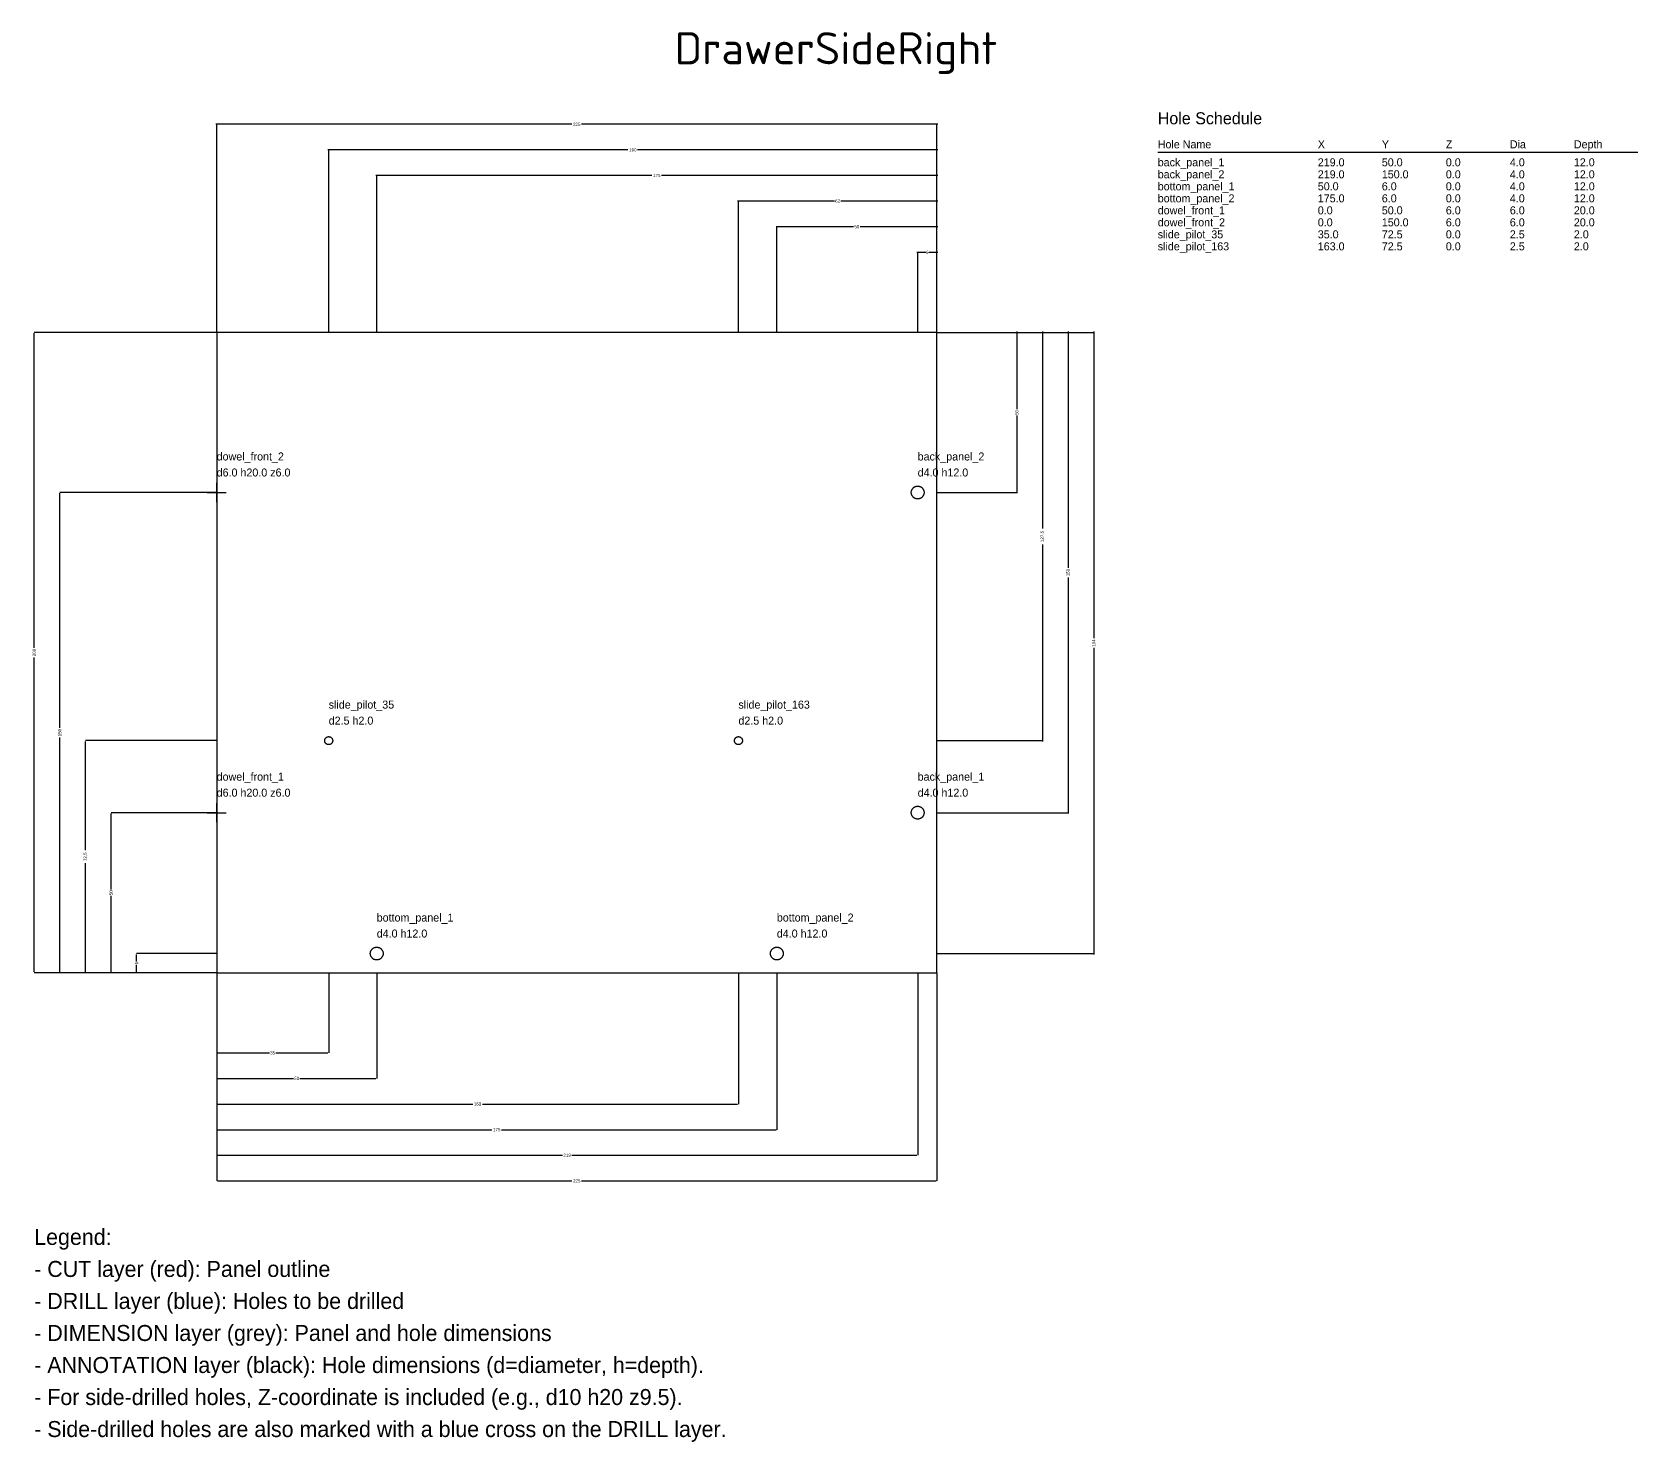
# Model space of a CAD drawing. Header units: millimetres. Extents: x -58 to 444, y -147 to 294.
import ezdxf
from ezdxf.enums import TextEntityAlignment as Align

# ---------------------------------------------------------------- set-up
doc = ezdxf.new("R2010")
doc.units = ezdxf.units.MM
for name, color, linetype in [('ANNOTATION', 7, 'Continuous'), ('CUT', 1, 'Continuous'), ('DIMENSION', 8, 'Continuous'), ('DRILL', 5, 'Continuous')]:
    doc.layers.add(name, color=color, linetype=linetype)
doc.styles.add('Title', font='ISOCPEUR.ttf')
doc.dimstyles.get("Standard").update_dxf_attribs({"dimtxt": 2.5, "dimasz": 2.5, "dimexe": 1.25, "dimexo": 0.625, "dimtad": 1, "dimtxsty": 'Standard', "dimcen": 2.5, "dimazin": 3, "dimtfac": 1, "dimtmove": 0, "dimatfit": 3})

# ---------------------------------------------------------------- blocks, each defined once
blk = doc.blocks.new('_CLOSEDFILLED')
at = {"color": 0, "linetype": 'ByBlock'}
blk.add_solid([(-1, 0.2), (0, 0), (-1, -0.2)], dxfattribs=at)
blk = doc.blocks.new('*D0')
for p, q in [((0, 0), (0, -25)), ((35, 0), (35, -25)), ((0.25, -25), (16.5, -25)), ((18.5, -25), (34.75, -25))]:
    blk.add_line(p, q)
at = {"layer": 'Defpoints'}
for p in [(0, 0), (35, 0), (0, -25)]:
    blk.add_point(p, dxfattribs=at)
at = {"layer": 'DIMENSION', "xscale": 0.25, "yscale": 0.25, "rotation": 180}
blk.add_blockref('_CLOSEDFILLED', (0, -25), dxfattribs=at)
at = {"layer": 'DIMENSION', "xscale": 0.25, "yscale": 0.25}
blk.add_blockref('_CLOSEDFILLED', (35, -25), dxfattribs=at)
at = {"layer": 'DIMENSION', "insert": (17.5, -25), "char_height": 1, "attachment_point": 5}
blk.add_mtext('35', dxfattribs=at)
blk = doc.blocks.new('*D2')
for p, q in [((0, 0), (0, -33)), ((50, 0), (50, -33)), ((0.25, -33), (24, -33)), ((26, -33), (49.75, -33))]:
    blk.add_line(p, q)
at = {"layer": 'Defpoints'}
for p in [(0, 0), (50, 0), (0, -33)]:
    blk.add_point(p, dxfattribs=at)
at = {"layer": 'DIMENSION', "xscale": 0.25, "yscale": 0.25, "rotation": 180}
blk.add_blockref('_CLOSEDFILLED', (0, -33), dxfattribs=at)
at = {"layer": 'DIMENSION', "xscale": 0.25, "yscale": 0.25}
blk.add_blockref('_CLOSEDFILLED', (50, -33), dxfattribs=at)
at = {"layer": 'DIMENSION', "insert": (25, -33), "char_height": 1, "attachment_point": 5}
blk.add_mtext('50', dxfattribs=at)
blk = doc.blocks.new('*D3')
for p, q in [((0, 0), (0, -41)), ((163, 0), (163, -41)), ((0.25, -41), (80, -41)), ((83, -41), (162.75, -41))]:
    blk.add_line(p, q)
at = {"layer": 'Defpoints'}
for p in [(0, 0), (163, 0), (0, -41)]:
    blk.add_point(p, dxfattribs=at)
at = {"layer": 'DIMENSION', "xscale": 0.25, "yscale": 0.25, "rotation": 180}
blk.add_blockref('_CLOSEDFILLED', (0, -41), dxfattribs=at)
at = {"layer": 'DIMENSION', "xscale": 0.25, "yscale": 0.25}
blk.add_blockref('_CLOSEDFILLED', (163, -41), dxfattribs=at)
at = {"layer": 'DIMENSION', "insert": (81.5, -41), "char_height": 1, "attachment_point": 5}
blk.add_mtext('163', dxfattribs=at)
blk = doc.blocks.new('*D4')
for p, q in [((0, 0), (0, -49)), ((175, 0), (175, -49)), ((0.25, -49), (86, -49)), ((89, -49), (174.75, -49))]:
    blk.add_line(p, q)
at = {"layer": 'Defpoints'}
for p in [(0, 0), (175, 0), (0, -49)]:
    blk.add_point(p, dxfattribs=at)
at = {"layer": 'DIMENSION', "xscale": 0.25, "yscale": 0.25, "rotation": 180}
blk.add_blockref('_CLOSEDFILLED', (0, -49), dxfattribs=at)
at = {"layer": 'DIMENSION', "xscale": 0.25, "yscale": 0.25}
blk.add_blockref('_CLOSEDFILLED', (175, -49), dxfattribs=at)
at = {"layer": 'DIMENSION', "insert": (87.5, -49), "char_height": 1, "attachment_point": 5}
blk.add_mtext('175', dxfattribs=at)
blk = doc.blocks.new('*D5')
for p, q in [((0, 0), (0, -57)), ((219, 0), (219, -57)), ((0.25, -57), (108, -57)), ((111, -57), (218.75, -57))]:
    blk.add_line(p, q)
at = {"layer": 'Defpoints'}
for p in [(0, 0), (219, 0), (0, -57)]:
    blk.add_point(p, dxfattribs=at)
at = {"layer": 'DIMENSION', "xscale": 0.25, "yscale": 0.25, "rotation": 180}
blk.add_blockref('_CLOSEDFILLED', (0, -57), dxfattribs=at)
at = {"layer": 'DIMENSION', "xscale": 0.25, "yscale": 0.25}
blk.add_blockref('_CLOSEDFILLED', (219, -57), dxfattribs=at)
at = {"layer": 'DIMENSION', "insert": (109.5, -57), "char_height": 1, "attachment_point": 5}
blk.add_mtext('219', dxfattribs=at)
blk = doc.blocks.new('*D6')
for p, q in [((0, 0), (0, -65)), ((225, 0), (225, -65)), ((0.25, -65), (111, -65)), ((114, -65), (224.75, -65))]:
    blk.add_line(p, q)
at = {"layer": 'Defpoints'}
for p in [(0, 0), (225, 0), (0, -65)]:
    blk.add_point(p, dxfattribs=at)
at = {"layer": 'DIMENSION', "xscale": 0.25, "yscale": 0.25, "rotation": 180}
blk.add_blockref('_CLOSEDFILLED', (0, -65), dxfattribs=at)
at = {"layer": 'DIMENSION', "xscale": 0.25, "yscale": 0.25}
blk.add_blockref('_CLOSEDFILLED', (225, -65), dxfattribs=at)
at = {"layer": 'DIMENSION', "insert": (112.5, -65), "char_height": 1, "attachment_point": 5}
blk.add_mtext('225', dxfattribs=at)
blk = doc.blocks.new('*D7')
for p, q in [((221.5, 225), (218.75, 225)), ((219, 200), (219, 225)), ((225.25, 225), (222.5, 225)), ((225, 200), (225, 225))]:
    blk.add_line(p, q)
at = {"layer": 'Defpoints'}
for p in [(225, 225), (219, 200), (225, 200)]:
    blk.add_point(p, dxfattribs=at)
at = {"layer": 'DIMENSION', "xscale": 0.25, "yscale": 0.25}
blk.add_blockref('_CLOSEDFILLED', (219, 225), dxfattribs=at)
at = {"layer": 'DIMENSION', "xscale": 0.25, "yscale": 0.25, "rotation": 180}
blk.add_blockref('_CLOSEDFILLED', (225, 225), dxfattribs=at)
at = {"layer": 'DIMENSION', "insert": (222, 225), "char_height": 1, "attachment_point": 5}
blk.add_mtext('6', dxfattribs=at)
blk = doc.blocks.new('*D8')
for p, q in [((199, 233), (174.75, 233)), ((175, 200), (175, 233)), ((225.25, 233), (201, 233)), ((225, 200), (225, 233))]:
    blk.add_line(p, q)
at = {"layer": 'Defpoints'}
for p in [(225, 233), (175, 200), (225, 200)]:
    blk.add_point(p, dxfattribs=at)
at = {"layer": 'DIMENSION', "xscale": 0.25, "yscale": 0.25}
blk.add_blockref('_CLOSEDFILLED', (175, 233), dxfattribs=at)
at = {"layer": 'DIMENSION', "xscale": 0.25, "yscale": 0.25, "rotation": 180}
blk.add_blockref('_CLOSEDFILLED', (225, 233), dxfattribs=at)
at = {"layer": 'DIMENSION', "insert": (200, 233), "char_height": 1, "attachment_point": 5}
blk.add_mtext('50', dxfattribs=at)
blk = doc.blocks.new('*D9')
for p, q in [((193, 241), (162.75, 241)), ((163, 200), (163, 241)), ((225.25, 241), (195, 241)), ((225, 200), (225, 241))]:
    blk.add_line(p, q)
at = {"layer": 'Defpoints'}
for p in [(225, 241), (163, 200), (225, 200)]:
    blk.add_point(p, dxfattribs=at)
at = {"layer": 'DIMENSION', "xscale": 0.25, "yscale": 0.25}
blk.add_blockref('_CLOSEDFILLED', (163, 241), dxfattribs=at)
at = {"layer": 'DIMENSION', "xscale": 0.25, "yscale": 0.25, "rotation": 180}
blk.add_blockref('_CLOSEDFILLED', (225, 241), dxfattribs=at)
at = {"layer": 'DIMENSION', "insert": (194, 241), "char_height": 1, "attachment_point": 5}
blk.add_mtext('62', dxfattribs=at)
blk = doc.blocks.new('*D10')
for p, q in [((136, 249), (49.75, 249)), ((50, 200), (50, 249)), ((225.25, 249), (139, 249)), ((225, 200), (225, 249))]:
    blk.add_line(p, q)
at = {"layer": 'Defpoints'}
for p in [(225, 249), (50, 200), (225, 200)]:
    blk.add_point(p, dxfattribs=at)
at = {"layer": 'DIMENSION', "xscale": 0.25, "yscale": 0.25}
blk.add_blockref('_CLOSEDFILLED', (50, 249), dxfattribs=at)
at = {"layer": 'DIMENSION', "xscale": 0.25, "yscale": 0.25, "rotation": 180}
blk.add_blockref('_CLOSEDFILLED', (225, 249), dxfattribs=at)
at = {"layer": 'DIMENSION', "insert": (137.5, 249), "char_height": 1, "attachment_point": 5}
blk.add_mtext('175', dxfattribs=at)
blk = doc.blocks.new('*D11')
for p, q in [((128.5, 257), (34.75, 257)), ((35, 200), (35, 257)), ((225.25, 257), (131.5, 257)), ((225, 200), (225, 257))]:
    blk.add_line(p, q)
at = {"layer": 'Defpoints'}
for p in [(225, 257), (35, 200), (225, 200)]:
    blk.add_point(p, dxfattribs=at)
at = {"layer": 'DIMENSION', "xscale": 0.25, "yscale": 0.25}
blk.add_blockref('_CLOSEDFILLED', (35, 257), dxfattribs=at)
at = {"layer": 'DIMENSION', "xscale": 0.25, "yscale": 0.25, "rotation": 180}
blk.add_blockref('_CLOSEDFILLED', (225, 257), dxfattribs=at)
at = {"layer": 'DIMENSION', "insert": (130, 257), "char_height": 1, "attachment_point": 5}
blk.add_mtext('190', dxfattribs=at)
blk = doc.blocks.new('*D12')
for p, q in [((111, 265), (-0.25, 265)), ((0, 200), (0, 265)), ((225.25, 265), (114, 265)), ((225, 200), (225, 265))]:
    blk.add_line(p, q)
at = {"layer": 'Defpoints'}
for p in [(225, 265), (0, 200), (225, 200)]:
    blk.add_point(p, dxfattribs=at)
at = {"layer": 'DIMENSION', "xscale": 0.25, "yscale": 0.25}
blk.add_blockref('_CLOSEDFILLED', (0, 265), dxfattribs=at)
at = {"layer": 'DIMENSION', "xscale": 0.25, "yscale": 0.25, "rotation": 180}
blk.add_blockref('_CLOSEDFILLED', (225, 265), dxfattribs=at)
at = {"layer": 'DIMENSION', "insert": (112.5, 265), "char_height": 1, "attachment_point": 5}
blk.add_mtext('225', dxfattribs=at)
blk = doc.blocks.new('*D13')
for p, q in [((0, 6), (-25, 6)), ((-25, 3.5), (-25, 5.75)), ((-25, 0.25), (-25, 2.5)), ((0, 0), (-25, 0))]:
    blk.add_line(p, q)
at = {"layer": 'Defpoints'}
for p in [(0, 6), (-25, 0), (0, 0)]:
    blk.add_point(p, dxfattribs=at)
at = {"layer": 'DIMENSION', "xscale": 0.25, "yscale": 0.25}
for p, rotation in [((-25, 6), 90), ((-25, 0), 270)]:
    blk.add_blockref('_CLOSEDFILLED', p, dxfattribs=dict(at, rotation=rotation))
at = {"layer": 'DIMENSION', "insert": (-25, 3), "char_height": 1, "attachment_point": 5, "rotation": 90}
blk.add_mtext('6', dxfattribs=at)
blk = doc.blocks.new('*D14')
for p, q in [((0, 50), (-33, 50)), ((-33, 26), (-33, 49.75)), ((-33, 0.25), (-33, 24)), ((0, 0), (-33, 0))]:
    blk.add_line(p, q)
at = {"layer": 'Defpoints'}
for p in [(0, 50), (-33, 0), (0, 0)]:
    blk.add_point(p, dxfattribs=at)
at = {"layer": 'DIMENSION', "xscale": 0.25, "yscale": 0.25}
for p, rotation in [((-33, 50), 90), ((-33, 0), 270)]:
    blk.add_blockref('_CLOSEDFILLED', p, dxfattribs=dict(at, rotation=rotation))
at = {"layer": 'DIMENSION', "insert": (-33, 25), "char_height": 1, "attachment_point": 5, "rotation": 90}
blk.add_mtext('50', dxfattribs=at)
blk = doc.blocks.new('*D15')
for p, q in [((0, 72.5), (-41, 72.5)), ((-41, 38.25), (-41, 72.25)), ((-41, 0.25), (-41, 34.25)), ((0, 0), (-41, 0))]:
    blk.add_line(p, q)
at = {"layer": 'Defpoints'}
for p in [(0, 72.5), (-41, 0), (0, 0)]:
    blk.add_point(p, dxfattribs=at)
at = {"layer": 'DIMENSION', "xscale": 0.25, "yscale": 0.25}
for p, rotation in [((-41, 72.5), 90), ((-41, 0), 270)]:
    blk.add_blockref('_CLOSEDFILLED', p, dxfattribs=dict(at, rotation=rotation))
at = {"layer": 'DIMENSION', "insert": (-41, 36.25), "char_height": 1, "attachment_point": 5, "rotation": 90}
blk.add_mtext('72,5', dxfattribs=at)
blk = doc.blocks.new('*D16')
for p, q in [((0, 150), (-49, 150)), ((-49, 76.5), (-49, 149.75)), ((-49, 0.25), (-49, 73.5)), ((0, 0), (-49, 0))]:
    blk.add_line(p, q)
at = {"layer": 'Defpoints'}
for p in [(0, 150), (-49, 0), (0, 0)]:
    blk.add_point(p, dxfattribs=at)
at = {"layer": 'DIMENSION', "xscale": 0.25, "yscale": 0.25}
for p, rotation in [((-49, 150), 90), ((-49, 0), 270)]:
    blk.add_blockref('_CLOSEDFILLED', p, dxfattribs=dict(at, rotation=rotation))
at = {"layer": 'DIMENSION', "insert": (-49, 75), "char_height": 1, "attachment_point": 5, "rotation": 90}
blk.add_mtext('150', dxfattribs=at)
blk = doc.blocks.new('*D17')
for p, q in [((0, 200), (-57, 200)), ((-57, 101.5), (-57, 199.75)), ((-57, 0.25), (-57, 98.5)), ((0, 0), (-57, 0))]:
    blk.add_line(p, q)
at = {"layer": 'Defpoints'}
for p in [(0, 200), (-57, 0), (0, 0)]:
    blk.add_point(p, dxfattribs=at)
at = {"layer": 'DIMENSION', "xscale": 0.25, "yscale": 0.25}
for p, rotation in [((-57, 200), 90), ((-57, 0), 270)]:
    blk.add_blockref('_CLOSEDFILLED', p, dxfattribs=dict(at, rotation=rotation))
at = {"layer": 'DIMENSION', "insert": (-57, 100), "char_height": 1, "attachment_point": 5, "rotation": 90}
blk.add_mtext('200', dxfattribs=at)
blk = doc.blocks.new('*D18')
for p, q in [((225, 200), (250, 200)), ((250, 200.25), (250, 176)), ((250, 174), (250, 149.75)), ((225, 150), (250, 150))]:
    blk.add_line(p, q)
at = {"layer": 'Defpoints'}
for p in [(225, 200), (250, 200), (225, 150)]:
    blk.add_point(p, dxfattribs=at)
at = {"layer": 'DIMENSION', "xscale": 0.25, "yscale": 0.25}
for p, rotation in [((250, 200), 270), ((250, 150), 90)]:
    blk.add_blockref('_CLOSEDFILLED', p, dxfattribs=dict(at, rotation=rotation))
at = {"layer": 'DIMENSION', "insert": (250, 175), "char_height": 1, "attachment_point": 5, "rotation": 90}
blk.add_mtext('50', dxfattribs=at)
blk = doc.blocks.new('*D19')
for p, q in [((225, 200), (258, 200)), ((258, 200.25), (258, 138.75)), ((258, 133.75), (258, 72.25)), ((225, 72.5), (258, 72.5))]:
    blk.add_line(p, q)
at = {"layer": 'Defpoints'}
for p in [(225, 200), (258, 200), (225, 72.5)]:
    blk.add_point(p, dxfattribs=at)
at = {"layer": 'DIMENSION', "xscale": 0.25, "yscale": 0.25}
for p, rotation in [((258, 200), 270), ((258, 72.5), 90)]:
    blk.add_blockref('_CLOSEDFILLED', p, dxfattribs=dict(at, rotation=rotation))
at = {"layer": 'DIMENSION', "insert": (258, 136.25), "char_height": 1, "attachment_point": 5, "rotation": 90}
blk.add_mtext('127,5', dxfattribs=at)
blk = doc.blocks.new('*D20')
for p, q in [((225, 200), (266, 200)), ((266, 200.25), (266, 126.5)), ((266, 123.5), (266, 49.75)), ((225, 50), (266, 50))]:
    blk.add_line(p, q)
at = {"layer": 'Defpoints'}
for p in [(225, 200), (266, 200), (225, 50)]:
    blk.add_point(p, dxfattribs=at)
at = {"layer": 'DIMENSION', "xscale": 0.25, "yscale": 0.25}
for p, rotation in [((266, 200), 270), ((266, 50), 90)]:
    blk.add_blockref('_CLOSEDFILLED', p, dxfattribs=dict(at, rotation=rotation))
at = {"layer": 'DIMENSION', "insert": (266, 125), "char_height": 1, "attachment_point": 5, "rotation": 90}
blk.add_mtext('150', dxfattribs=at)
blk = doc.blocks.new('*D21')
for p, q in [((225, 200), (274, 200)), ((274, 200.25), (274, 104.5)), ((274, 101.5), (274, 5.75)), ((225, 6), (274, 6))]:
    blk.add_line(p, q)
at = {"layer": 'Defpoints'}
for p in [(225, 200), (274, 200), (225, 6)]:
    blk.add_point(p, dxfattribs=at)
at = {"layer": 'DIMENSION', "xscale": 0.25, "yscale": 0.25}
for p, rotation in [((274, 200), 270), ((274, 6), 90)]:
    blk.add_blockref('_CLOSEDFILLED', p, dxfattribs=dict(at, rotation=rotation))
at = {"layer": 'DIMENSION', "insert": (274, 103), "char_height": 1, "attachment_point": 5, "rotation": 90}
blk.add_mtext('194', dxfattribs=at)

msp = doc.modelspace()

# ---------------------------------------------------------------- linework, layer by layer
at = {"layer": 'ANNOTATION'}
msp.add_line((294, 256.25), (444, 256.25), dxfattribs=at)
at = {"layer": 'CUT'}
for p, q in [((225, 200), (0, 200)), ((0, 200), (0, 0)), ((225, 0), (225, 200)), ((217.035, 150.375), (217.063, 150.497)), ((217.063, 150.497), (217.098, 150.618)), ((217.098, 150.618), (217.14, 150.736)), ((217.14, 150.736), (217.19, 150.852)), ((217.19, 150.852), (217.247, 150.964)), ((217.247, 150.964), (217.311, 151.072)), ((217.311, 151.072), (217.382, 151.176)), ((217.382, 151.176), (217.459, 151.275)), ((217.459, 151.275), (217.542, 151.369)), ((217.542, 151.369), (217.631, 151.458)), ((217.631, 151.458), (217.725, 151.541)), ((217.725, 151.541), (217.824, 151.618)), ((217.824, 151.618), (217.928, 151.689)), ((217.928, 151.689), (218.036, 151.753)), ((218.036, 151.753), (218.148, 151.81)), ((218.148, 151.81), (218.264, 151.86)), ((218.264, 151.86), (218.382, 151.902)), ((218.382, 151.902), (218.503, 151.937)), ((218.503, 151.937), (218.625, 151.965)), ((218.625, 151.965), (218.749, 151.984)), ((218.749, 151.984), (218.874, 151.996)), ((218.874, 151.996), (219, 152)), ((219, 152), (219.126, 151.996)), ((219.126, 151.996), (219.251, 151.984)), ((219.251, 151.984), (219.375, 151.965)), ((219.375, 151.965), (219.497, 151.937)), ((219.497, 151.937), (219.618, 151.902)), ((219.618, 151.902), (219.736, 151.86)), ((219.736, 151.86), (219.852, 151.81)), ((219.852, 151.81), (219.964, 151.753)), ((219.964, 151.753), (220.072, 151.689)), ((220.072, 151.689), (220.176, 151.618)), ((220.176, 151.618), (220.275, 151.541)), ((220.275, 151.541), (220.369, 151.458)), ((220.369, 151.458), (220.458, 151.369)), ((220.458, 151.369), (220.541, 151.275)), ((220.541, 151.275), (220.618, 151.176)), ((220.618, 151.176), (220.689, 151.072)), ((220.689, 151.072), (220.753, 150.964)), ((220.753, 150.964), (220.81, 150.852)), ((220.81, 150.852), (220.86, 150.736)), ((220.86, 150.736), (220.902, 150.618)), ((220.902, 150.618), (220.937, 150.497)), ((220.937, 150.497), (220.965, 150.375)), ((217, 150), (217.004, 150.126)), ((217.004, 149.874), (217, 150)), ((217.004, 150.126), (217.016, 150.251)), ((217.016, 149.749), (217.004, 149.874)), ((217.016, 150.251), (217.035, 150.375)), ((217.035, 149.625), (217.016, 149.749)), ((217.063, 149.503), (217.035, 149.625)), ((217.098, 149.382), (217.063, 149.503)), ((217.14, 149.264), (217.098, 149.382)), ((217.19, 149.148), (217.14, 149.264)), ((217.247, 149.036), (217.19, 149.148)), ((217.311, 148.928), (217.247, 149.036)), ((217.382, 148.824), (217.311, 148.928)), ((217.459, 148.725), (217.382, 148.824)), ((217.542, 148.631), (217.459, 148.725)), ((217.631, 148.542), (217.542, 148.631)), ((217.725, 148.459), (217.631, 148.542)), ((217.824, 148.382), (217.725, 148.459)), ((217.928, 148.311), (217.824, 148.382)), ((218.036, 148.247), (217.928, 148.311)), ((218.148, 148.19), (218.036, 148.247)), ((218.264, 148.14), (218.148, 148.19)), ((218.382, 148.098), (218.264, 148.14)), ((218.503, 148.063), (218.382, 148.098)), ((218.625, 148.035), (218.503, 148.063)), ((218.749, 148.016), (218.625, 148.035)), ((218.874, 148.004), (218.749, 148.016)), ((219, 148), (218.874, 148.004)), ((219.126, 148.004), (219, 148)), ((219.251, 148.016), (219.126, 148.004)), ((219.375, 148.035), (219.251, 148.016)), ((219.497, 148.063), (219.375, 148.035)), ((219.618, 148.098), (219.497, 148.063)), ((219.736, 148.14), (219.618, 148.098)), ((219.852, 148.19), (219.736, 148.14)), ((219.964, 148.247), (219.852, 148.19)), ((220.072, 148.311), (219.964, 148.247)), ((220.176, 148.382), (220.072, 148.311)), ((220.275, 148.459), (220.176, 148.382)), ((220.369, 148.542), (220.275, 148.459)), ((220.458, 148.631), (220.369, 148.542)), ((220.541, 148.725), (220.458, 148.631)), ((220.618, 148.824), (220.541, 148.725)), ((220.689, 148.928), (220.618, 148.824)), ((220.753, 149.036), (220.689, 148.928)), ((220.81, 149.148), (220.753, 149.036)), ((220.86, 149.264), (220.81, 149.148)), ((220.902, 149.382), (220.86, 149.264)), ((220.937, 149.503), (220.902, 149.382)), ((220.965, 149.625), (220.937, 149.503)), ((220.965, 150.375), (220.984, 150.251)), ((220.984, 149.749), (220.965, 149.625)), ((220.984, 150.251), (220.996, 150.126)), ((220.996, 149.874), (220.984, 149.749)), ((220.996, 150.126), (221, 150)), ((221, 150), (220.996, 149.874)), ((33.75, 72.5), (33.7525, 72.5785)), ((33.7525, 72.4215), (33.75, 72.5)), ((33.7525, 72.5785), (33.7599, 72.6567)), ((33.7599, 72.3433), (33.7525, 72.4215)), ((33.7599, 72.6567), (33.7721, 72.7342)), ((33.7721, 72.2658), (33.7599, 72.3433)), ((33.7721, 72.7342), (33.7893, 72.8109)), ((33.7893, 72.1891), (33.7721, 72.2658)), ((33.7893, 72.8109), (33.8112, 72.8863)), ((33.8112, 72.1137), (33.7893, 72.1891)), ((33.8112, 72.8863), (33.8378, 72.9602)), ((33.8378, 72.0398), (33.8112, 72.1137)), ((33.8378, 72.9602), (33.869, 73.0322)), ((33.869, 71.9678), (33.8378, 72.0398)), ((33.869, 73.0322), (33.9046, 73.1022)), ((33.9046, 71.8978), (33.869, 71.9678)), ((33.9046, 73.1022), (33.9446, 73.1698)), ((33.9446, 71.8302), (33.9046, 71.8978)), ((33.9446, 73.1698), (33.9887, 73.2347)), ((33.9887, 71.7653), (33.9446, 71.8302)), ((33.9887, 73.2347), (34.0369, 73.2968)), ((34.0369, 71.7032), (33.9887, 71.7653)), ((34.0369, 73.2968), (34.0888, 73.3557)), ((34.0888, 71.6443), (34.0369, 71.7032)), ((34.0888, 73.3557), (34.1443, 73.4112)), ((34.1443, 71.5888), (34.0888, 71.6443)), ((34.1443, 73.4112), (34.2032, 73.4631)), ((34.2032, 71.5369), (34.1443, 71.5888)), ((34.2032, 73.4631), (34.2653, 73.5113)), ((34.2653, 71.4887), (34.2032, 71.5369)), ((34.2653, 73.5113), (34.3302, 73.5554)), ((34.3302, 71.4446), (34.2653, 71.4887)), ((34.3302, 73.5554), (34.3978, 73.5954)), ((34.3978, 71.4046), (34.3302, 71.4446)), ((34.3978, 73.5954), (34.4678, 73.631)), ((34.4678, 71.369), (34.3978, 71.4046)), ((34.4678, 73.631), (34.5398, 73.6622)), ((34.5398, 71.3378), (34.4678, 71.369)), ((34.5398, 73.6622), (34.6137, 73.6888)), ((34.6137, 71.3112), (34.5398, 71.3378)), ((34.6137, 73.6888), (34.6891, 73.7107)), ((34.6891, 71.2893), (34.6137, 71.3112)), ((34.6891, 73.7107), (34.7658, 73.7279)), ((34.7658, 71.2721), (34.6891, 71.2893)), ((34.7658, 73.7279), (34.8433, 73.7401)), ((34.8433, 71.2599), (34.7658, 71.2721)), ((34.8433, 73.7401), (34.9215, 73.7475)), ((34.9215, 71.2525), (34.8433, 71.2599)), ((34.9215, 73.7475), (35, 73.75)), ((35, 71.25), (34.9215, 71.2525)), ((35, 73.75), (35.0785, 73.7475)), ((35.0785, 71.2525), (35, 71.25)), ((35.0785, 73.7475), (35.1567, 73.7401)), ((35.1567, 71.2599), (35.0785, 71.2525)), ((35.1567, 73.7401), (35.2342, 73.7279)), ((35.2342, 71.2721), (35.1567, 71.2599)), ((35.2342, 73.7279), (35.3109, 73.7107)), ((35.3109, 71.2893), (35.2342, 71.2721)), ((35.3109, 73.7107), (35.3863, 73.6888)), ((35.3863, 71.3112), (35.3109, 71.2893)), ((35.3863, 73.6888), (35.4602, 73.6622)), ((35.4602, 71.3378), (35.3863, 71.3112)), ((35.4602, 73.6622), (35.5322, 73.631)), ((35.5322, 71.369), (35.4602, 71.3378)), ((35.5322, 73.631), (35.6022, 73.5954)), ((35.6022, 71.4046), (35.5322, 71.369)), ((35.6022, 73.5954), (35.6698, 73.5554)), ((35.6698, 71.4446), (35.6022, 71.4046)), ((35.6698, 73.5554), (35.7347, 73.5113)), ((35.7347, 71.4887), (35.6698, 71.4446)), ((35.7347, 73.5113), (35.7968, 73.4631)), ((35.7968, 71.5369), (35.7347, 71.4887)), ((35.7968, 73.4631), (35.8557, 73.4112)), ((35.8557, 71.5888), (35.7968, 71.5369)), ((35.8557, 73.4112), (35.9112, 73.3557)), ((35.9112, 71.6443), (35.8557, 71.5888)), ((35.9112, 73.3557), (35.9631, 73.2968)), ((35.9631, 71.7032), (35.9112, 71.6443)), ((35.9631, 73.2968), (36.0113, 73.2347)), ((36.0113, 71.7653), (35.9631, 71.7032)), ((36.0113, 73.2347), (36.0554, 73.1698)), ((36.0554, 71.8302), (36.0113, 71.7653)), ((36.0554, 73.1698), (36.0954, 73.1022)), ((36.0954, 71.8978), (36.0554, 71.8302)), ((36.0954, 73.1022), (36.131, 73.0322)), ((36.131, 71.9678), (36.0954, 71.8978)), ((36.131, 73.0322), (36.1622, 72.9602)), ((36.1622, 72.0398), (36.131, 71.9678)), ((36.1622, 72.9602), (36.1888, 72.8863)), ((36.1888, 72.1137), (36.1622, 72.0398)), ((36.1888, 72.8863), (36.2107, 72.8109)), ((36.2107, 72.1891), (36.1888, 72.1137)), ((36.2107, 72.8109), (36.2279, 72.7342)), ((36.2279, 72.2658), (36.2107, 72.1891)), ((36.2279, 72.7342), (36.2401, 72.6567)), ((36.2401, 72.3433), (36.2279, 72.2658)), ((36.2401, 72.6567), (36.2475, 72.5785)), ((36.2475, 72.4215), (36.2401, 72.3433)), ((36.2475, 72.5785), (36.25, 72.5)), ((36.25, 72.5), (36.2475, 72.4215)), ((161.75, 72.5), (161.752, 72.5785)), ((161.752, 72.4215), (161.75, 72.5)), ((161.752, 72.5785), (161.76, 72.6567)), ((161.76, 72.3433), (161.752, 72.4215)), ((161.76, 72.6567), (161.772, 72.7342)), ((161.772, 72.2658), (161.76, 72.3433)), ((161.772, 72.7342), (161.789, 72.8109)), ((161.789, 72.1891), (161.772, 72.2658)), ((161.789, 72.8109), (161.811, 72.8863)), ((161.811, 72.1137), (161.789, 72.1891)), ((161.811, 72.8863), (161.838, 72.9602)), ((161.838, 72.0398), (161.811, 72.1137)), ((161.838, 72.9602), (161.869, 73.0322)), ((161.869, 71.9678), (161.838, 72.0398)), ((161.869, 73.0322), (161.905, 73.1022)), ((161.905, 71.8978), (161.869, 71.9678)), ((161.905, 73.1022), (161.945, 73.1698)), ((161.945, 71.8302), (161.905, 71.8978)), ((161.945, 73.1698), (161.989, 73.2347)), ((161.989, 71.7653), (161.945, 71.8302)), ((161.989, 73.2347), (162.037, 73.2968)), ((162.037, 71.7032), (161.989, 71.7653)), ((162.037, 73.2968), (162.089, 73.3557)), ((162.089, 71.6443), (162.037, 71.7032)), ((162.089, 73.3557), (162.144, 73.4112)), ((162.144, 71.5888), (162.089, 71.6443)), ((162.144, 73.4112), (162.203, 73.4631)), ((162.203, 71.5369), (162.144, 71.5888)), ((162.203, 73.4631), (162.265, 73.5113)), ((162.265, 71.4887), (162.203, 71.5369)), ((162.265, 73.5113), (162.33, 73.5554)), ((162.33, 71.4446), (162.265, 71.4887)), ((162.33, 73.5554), (162.398, 73.5954)), ((162.398, 71.4046), (162.33, 71.4446)), ((162.398, 73.5954), (162.468, 73.631)), ((162.468, 71.369), (162.398, 71.4046)), ((162.468, 73.631), (162.54, 73.6622)), ((162.54, 71.3378), (162.468, 71.369)), ((162.54, 73.6622), (162.614, 73.6888)), ((162.614, 71.3112), (162.54, 71.3378)), ((162.614, 73.6888), (162.689, 73.7107)), ((162.689, 71.2893), (162.614, 71.3112)), ((162.689, 73.7107), (162.766, 73.7279)), ((162.766, 71.2721), (162.689, 71.2893)), ((162.766, 73.7279), (162.843, 73.7401)), ((162.843, 71.2599), (162.766, 71.2721)), ((162.843, 73.7401), (162.922, 73.7475)), ((162.922, 71.2525), (162.843, 71.2599)), ((162.922, 73.7475), (163, 73.75)), ((163, 71.25), (162.922, 71.2525)), ((163, 73.75), (163.078, 73.7475)), ((163.078, 71.2525), (163, 71.25)), ((163.078, 73.7475), (163.157, 73.7401)), ((163.157, 71.2599), (163.078, 71.2525)), ((163.157, 73.7401), (163.234, 73.7279)), ((163.234, 71.2721), (163.157, 71.2599)), ((163.234, 73.7279), (163.311, 73.7107)), ((163.311, 71.2893), (163.234, 71.2721)), ((163.311, 73.7107), (163.386, 73.6888)), ((163.386, 71.3112), (163.311, 71.2893)), ((163.386, 73.6888), (163.46, 73.6622)), ((163.46, 71.3378), (163.386, 71.3112)), ((163.46, 73.6622), (163.532, 73.631)), ((163.532, 71.369), (163.46, 71.3378)), ((163.532, 73.631), (163.602, 73.5954)), ((163.602, 71.4046), (163.532, 71.369)), ((163.602, 73.5954), (163.67, 73.5554)), ((163.67, 71.4446), (163.602, 71.4046)), ((163.67, 73.5554), (163.735, 73.5113)), ((163.735, 71.4887), (163.67, 71.4446)), ((163.735, 73.5113), (163.797, 73.4631)), ((163.797, 71.5369), (163.735, 71.4887)), ((163.797, 73.4631), (163.856, 73.4112)), ((163.856, 71.5888), (163.797, 71.5369)), ((163.856, 73.4112), (163.911, 73.3557)), ((163.911, 71.6443), (163.856, 71.5888)), ((163.911, 73.3557), (163.963, 73.2968)), ((163.963, 71.7032), (163.911, 71.6443)), ((163.963, 73.2968), (164.011, 73.2347)), ((164.011, 71.7653), (163.963, 71.7032)), ((164.011, 73.2347), (164.055, 73.1698)), ((164.055, 71.8302), (164.011, 71.7653)), ((164.055, 73.1698), (164.095, 73.1022)), ((164.095, 71.8978), (164.055, 71.8302)), ((164.095, 73.1022), (164.131, 73.0322)), ((164.131, 71.9678), (164.095, 71.8978)), ((164.131, 73.0322), (164.162, 72.9602)), ((164.162, 72.0398), (164.131, 71.9678)), ((164.162, 72.9602), (164.189, 72.8863)), ((164.189, 72.1137), (164.162, 72.0398)), ((164.189, 72.8863), (164.211, 72.8109)), ((164.211, 72.1891), (164.189, 72.1137)), ((164.211, 72.8109), (164.228, 72.7342)), ((164.228, 72.2658), (164.211, 72.1891)), ((164.228, 72.7342), (164.24, 72.6567)), ((164.24, 72.3433), (164.228, 72.2658)), ((164.24, 72.6567), (164.248, 72.5785)), ((164.248, 72.4215), (164.24, 72.3433)), ((164.248, 72.5785), (164.25, 72.5)), ((164.25, 72.5), (164.248, 72.4215)), ((217.004, 50.1256), (217.016, 50.2507)), ((217.016, 50.2507), (217.035, 50.3748)), ((217.035, 50.3748), (217.063, 50.4974)), ((217.063, 50.4974), (217.098, 50.618)), ((217.098, 50.618), (217.14, 50.7362)), ((217.14, 50.7362), (217.19, 50.8516)), ((217.19, 50.8516), (217.247, 50.9635)), ((217.247, 50.9635), (217.311, 51.0717)), ((217.311, 51.0717), (217.382, 51.1756)), ((217.382, 51.1756), (217.459, 51.2748)), ((217.459, 51.2748), (217.542, 51.3691)), ((217.542, 51.3691), (217.631, 51.4579)), ((217.631, 51.4579), (217.725, 51.541)), ((217.725, 51.541), (217.824, 51.618)), ((217.824, 51.618), (217.928, 51.6887)), ((217.928, 51.6887), (218.036, 51.7526)), ((218.036, 51.7526), (218.148, 51.8097)), ((218.148, 51.8097), (218.264, 51.8596)), ((218.264, 51.8596), (218.382, 51.9021)), ((218.382, 51.9021), (218.503, 51.9372)), ((218.503, 51.9372), (218.625, 51.9646)), ((218.625, 51.9646), (218.749, 51.9842)), ((218.749, 51.9842), (218.874, 51.9961)), ((218.874, 51.9961), (219, 52)), ((219, 52), (219.126, 51.9961)), ((219.126, 51.9961), (219.251, 51.9842)), ((219.251, 51.9842), (219.375, 51.9646)), ((219.375, 51.9646), (219.497, 51.9372)), ((219.497, 51.9372), (219.618, 51.9021)), ((219.618, 51.9021), (219.736, 51.8596)), ((219.736, 51.8596), (219.852, 51.8097)), ((219.852, 51.8097), (219.964, 51.7526)), ((219.964, 51.7526), (220.072, 51.6887)), ((220.072, 51.6887), (220.176, 51.618)), ((220.176, 51.618), (220.275, 51.541)), ((220.275, 51.541), (220.369, 51.4579)), ((220.369, 51.4579), (220.458, 51.3691)), ((220.458, 51.3691), (220.541, 51.2748)), ((220.541, 51.2748), (220.618, 51.1756)), ((220.618, 51.1756), (220.689, 51.0717)), ((220.689, 51.0717), (220.753, 50.9635)), ((220.753, 50.9635), (220.81, 50.8516)), ((220.81, 50.8516), (220.86, 50.7362)), ((220.86, 50.7362), (220.902, 50.618)), ((220.902, 50.618), (220.937, 50.4974)), ((220.937, 50.4974), (220.965, 50.3748)), ((220.965, 50.3748), (220.984, 50.2507)), ((220.984, 50.2507), (220.996, 50.1256)), ((217, 50), (217.004, 50.1256)), ((217.004, 49.8744), (217, 50)), ((217.016, 49.7493), (217.004, 49.8744)), ((217.035, 49.6252), (217.016, 49.7493)), ((217.063, 49.5026), (217.035, 49.6252)), ((217.098, 49.382), (217.063, 49.5026)), ((217.14, 49.2638), (217.098, 49.382)), ((217.19, 49.1484), (217.14, 49.2638)), ((217.247, 49.0365), (217.19, 49.1484)), ((217.311, 48.9283), (217.247, 49.0365)), ((217.382, 48.8244), (217.311, 48.9283)), ((217.459, 48.7252), (217.382, 48.8244)), ((217.542, 48.6309), (217.459, 48.7252)), ((217.631, 48.5421), (217.542, 48.6309)), ((217.725, 48.459), (217.631, 48.5421)), ((217.824, 48.382), (217.725, 48.459)), ((217.928, 48.3113), (217.824, 48.382)), ((218.036, 48.2474), (217.928, 48.3113)), ((218.148, 48.1903), (218.036, 48.2474)), ((218.264, 48.1404), (218.148, 48.1903)), ((218.382, 48.0979), (218.264, 48.1404)), ((218.503, 48.0628), (218.382, 48.0979)), ((218.625, 48.0354), (218.503, 48.0628)), ((218.749, 48.0158), (218.625, 48.0354)), ((218.874, 48.0039), (218.749, 48.0158)), ((219, 48), (218.874, 48.0039)), ((219.126, 48.0039), (219, 48)), ((219.251, 48.0158), (219.126, 48.0039)), ((219.375, 48.0354), (219.251, 48.0158)), ((219.497, 48.0628), (219.375, 48.0354)), ((219.618, 48.0979), (219.497, 48.0628)), ((219.736, 48.1404), (219.618, 48.0979)), ((219.852, 48.1903), (219.736, 48.1404)), ((219.964, 48.2474), (219.852, 48.1903)), ((220.072, 48.3113), (219.964, 48.2474)), ((220.176, 48.382), (220.072, 48.3113)), ((220.275, 48.459), (220.176, 48.382)), ((220.369, 48.5421), (220.275, 48.459)), ((220.458, 48.6309), (220.369, 48.5421)), ((220.541, 48.7252), (220.458, 48.6309)), ((220.618, 48.8244), (220.541, 48.7252)), ((220.689, 48.9283), (220.618, 48.8244)), ((220.753, 49.0365), (220.689, 48.9283)), ((220.81, 49.1484), (220.753, 49.0365)), ((220.86, 49.2638), (220.81, 49.1484)), ((220.902, 49.382), (220.86, 49.2638)), ((220.937, 49.5026), (220.902, 49.382)), ((220.965, 49.6252), (220.937, 49.5026)), ((220.984, 49.7493), (220.965, 49.6252)), ((220.996, 49.8744), (220.984, 49.7493)), ((220.996, 50.1256), (221, 50)), ((221, 50), (220.996, 49.8744)), ((48, 6), (48.0039, 6.12558)), ((48.0039, 5.87442), (48, 6)), ((48.0039, 6.12558), (48.0158, 6.25067)), ((48.0158, 5.74933), (48.0039, 5.87442)), ((48.0158, 6.25067), (48.0354, 6.37476)), ((48.0354, 5.62524), (48.0158, 5.74933)), ((48.0354, 6.37476), (48.0628, 6.49738)), ((48.0628, 5.50262), (48.0354, 5.62524)), ((48.0628, 6.49738), (48.0979, 6.61803)), ((48.0979, 5.38197), (48.0628, 5.50262)), ((48.0979, 6.61803), (48.1404, 6.73625)), ((48.1404, 5.26375), (48.0979, 5.38197)), ((48.1404, 6.73625), (48.1903, 6.85156)), ((48.1903, 5.14844), (48.1404, 5.26375)), ((48.1903, 6.85156), (48.2474, 6.96351)), ((48.2474, 5.03649), (48.1903, 5.14844)), ((48.2474, 6.96351), (48.3113, 7.07165)), ((48.3113, 4.92835), (48.2474, 5.03649)), ((48.3113, 7.07165), (48.382, 7.17557)), ((48.382, 7.17557), (48.459, 7.27485)), ((48.459, 7.27485), (48.5421, 7.36909)), ((48.5421, 7.36909), (48.6309, 7.45794)), ((48.6309, 7.45794), (48.7252, 7.54103)), ((48.7252, 7.54103), (48.8244, 7.61803)), ((48.8244, 7.61803), (48.9283, 7.68865)), ((48.9283, 7.68865), (49.0365, 7.75261)), ((49.0365, 7.75261), (49.1484, 7.80965)), ((49.1484, 7.80965), (49.2638, 7.85955)), ((49.2638, 7.85955), (49.382, 7.90211)), ((49.382, 7.90211), (49.5026, 7.93717)), ((49.5026, 7.93717), (49.6252, 7.96457)), ((49.6252, 7.96457), (49.7493, 7.98423)), ((49.7493, 7.98423), (49.8744, 7.99605)), ((49.8744, 7.99605), (50, 8)), ((50, 8), (50.1256, 7.99605)), ((50.1256, 7.99605), (50.2507, 7.98423)), ((50.2507, 7.98423), (50.3748, 7.96457)), ((50.3748, 7.96457), (50.4974, 7.93717)), ((50.4974, 7.93717), (50.618, 7.90211)), ((50.618, 7.90211), (50.7362, 7.85955)), ((50.7362, 7.85955), (50.8516, 7.80965)), ((50.8516, 7.80965), (50.9635, 7.75261)), ((50.9635, 7.75261), (51.0717, 7.68865)), ((51.0717, 7.68865), (51.1756, 7.61803)), ((51.1756, 7.61803), (51.2748, 7.54103)), ((51.2748, 7.54103), (51.3691, 7.45794)), ((51.3691, 7.45794), (51.4579, 7.36909)), ((51.4579, 7.36909), (51.541, 7.27485)), ((51.541, 7.27485), (51.618, 7.17557)), ((51.618, 7.17557), (51.6887, 7.07165)), ((51.6887, 7.07165), (51.7526, 6.96351)), ((51.7526, 5.03649), (51.6887, 4.92835)), ((51.7526, 6.96351), (51.8097, 6.85156)), ((51.8097, 5.14844), (51.7526, 5.03649)), ((51.8097, 6.85156), (51.8596, 6.73625)), ((51.8596, 5.26375), (51.8097, 5.14844)), ((51.8596, 6.73625), (51.9021, 6.61803)), ((51.9021, 5.38197), (51.8596, 5.26375)), ((51.9021, 6.61803), (51.9372, 6.49738)), ((51.9372, 5.50262), (51.9021, 5.38197)), ((51.9372, 6.49738), (51.9646, 6.37476)), ((51.9646, 5.62524), (51.9372, 5.50262)), ((51.9646, 6.37476), (51.9842, 6.25067)), ((51.9842, 5.74933), (51.9646, 5.62524)), ((51.9842, 6.25067), (51.9961, 6.12558)), ((51.9961, 5.87442), (51.9842, 5.74933)), ((51.9961, 6.12558), (52, 6)), ((52, 6), (51.9961, 5.87442)), ((173, 6), (173.004, 6.12558)), ((173.004, 5.87442), (173, 6)), ((173.004, 6.12558), (173.016, 6.25067)), ((173.016, 5.74933), (173.004, 5.87442)), ((173.016, 6.25067), (173.035, 6.37476)), ((173.035, 5.62524), (173.016, 5.74933)), ((173.035, 6.37476), (173.063, 6.49738)), ((173.063, 5.50262), (173.035, 5.62524)), ((173.063, 6.49738), (173.098, 6.61803)), ((173.098, 5.38197), (173.063, 5.50262)), ((173.098, 6.61803), (173.14, 6.73625)), ((173.14, 5.26375), (173.098, 5.38197)), ((173.14, 6.73625), (173.19, 6.85156)), ((173.19, 5.14844), (173.14, 5.26375)), ((173.19, 6.85156), (173.247, 6.96351)), ((173.247, 5.03649), (173.19, 5.14844)), ((173.247, 6.96351), (173.311, 7.07165)), ((173.311, 4.92835), (173.247, 5.03649)), ((173.311, 7.07165), (173.382, 7.17557)), ((173.382, 7.17557), (173.459, 7.27485)), ((173.459, 7.27485), (173.542, 7.36909)), ((173.542, 7.36909), (173.631, 7.45794)), ((173.631, 7.45794), (173.725, 7.54103)), ((173.725, 7.54103), (173.824, 7.61803)), ((173.824, 7.61803), (173.928, 7.68865)), ((173.928, 7.68865), (174.036, 7.75261)), ((174.036, 7.75261), (174.148, 7.80965)), ((174.148, 7.80965), (174.264, 7.85955)), ((174.264, 7.85955), (174.382, 7.90211)), ((174.382, 7.90211), (174.503, 7.93717)), ((174.503, 7.93717), (174.625, 7.96457)), ((174.625, 7.96457), (174.749, 7.98423)), ((174.749, 7.98423), (174.874, 7.99605)), ((174.874, 7.99605), (175, 8)), ((175, 8), (175.126, 7.99605)), ((175.126, 7.99605), (175.251, 7.98423)), ((175.251, 7.98423), (175.375, 7.96457)), ((175.375, 7.96457), (175.497, 7.93717)), ((175.497, 7.93717), (175.618, 7.90211)), ((175.618, 7.90211), (175.736, 7.85955)), ((175.736, 7.85955), (175.852, 7.80965)), ((175.852, 7.80965), (175.964, 7.75261)), ((175.964, 7.75261), (176.072, 7.68865)), ((176.072, 7.68865), (176.176, 7.61803)), ((176.176, 7.61803), (176.275, 7.54103)), ((176.275, 7.54103), (176.369, 7.45794)), ((176.369, 7.45794), (176.458, 7.36909)), ((176.458, 7.36909), (176.541, 7.27485)), ((176.541, 7.27485), (176.618, 7.17557)), ((176.618, 7.17557), (176.689, 7.07165)), ((176.689, 7.07165), (176.753, 6.96351)), ((176.753, 5.03649), (176.689, 4.92835)), ((176.753, 6.96351), (176.81, 6.85156)), ((176.81, 5.14844), (176.753, 5.03649)), ((176.81, 6.85156), (176.86, 6.73625)), ((176.86, 5.26375), (176.81, 5.14844)), ((176.86, 6.73625), (176.902, 6.61803)), ((176.902, 5.38197), (176.86, 5.26375)), ((176.902, 6.61803), (176.937, 6.49738)), ((176.937, 5.50262), (176.902, 5.38197)), ((176.937, 6.49738), (176.965, 6.37476)), ((176.965, 5.62524), (176.937, 5.50262)), ((176.965, 6.37476), (176.984, 6.25067)), ((176.984, 5.74933), (176.965, 5.62524)), ((176.984, 6.25067), (176.996, 6.12558)), ((176.996, 5.87442), (176.984, 5.74933)), ((176.996, 6.12558), (177, 6)), ((177, 6), (176.996, 5.87442)), ((0, 0), (225, 0)), ((48.382, 4.82443), (48.3113, 4.92835)), ((48.459, 4.72515), (48.382, 4.82443)), ((48.5421, 4.63091), (48.459, 4.72515)), ((48.6309, 4.54206), (48.5421, 4.63091)), ((48.7252, 4.45897), (48.6309, 4.54206)), ((48.8244, 4.38197), (48.7252, 4.45897)), ((48.9283, 4.31134), (48.8244, 4.38197)), ((49.0365, 4.24739), (48.9283, 4.31134)), ((49.1484, 4.19035), (49.0365, 4.24739)), ((49.2638, 4.14045), (49.1484, 4.19035)), ((49.382, 4.09789), (49.2638, 4.14045)), ((49.5026, 4.06283), (49.382, 4.09789)), ((49.6252, 4.03543), (49.5026, 4.06283)), ((49.7493, 4.01577), (49.6252, 4.03543)), ((49.8744, 4.00395), (49.7493, 4.01577)), ((50, 4), (49.8744, 4.00395)), ((50.1256, 4.00395), (50, 4)), ((50.2507, 4.01577), (50.1256, 4.00395)), ((50.3748, 4.03543), (50.2507, 4.01577)), ((50.4974, 4.06283), (50.3748, 4.03543)), ((50.618, 4.09789), (50.4974, 4.06283)), ((50.7362, 4.14045), (50.618, 4.09789)), ((50.8516, 4.19035), (50.7362, 4.14045)), ((50.9635, 4.24739), (50.8516, 4.19035)), ((51.0717, 4.31134), (50.9635, 4.24739)), ((51.1756, 4.38197), (51.0717, 4.31134)), ((51.2748, 4.45897), (51.1756, 4.38197)), ((51.3691, 4.54206), (51.2748, 4.45897)), ((51.4579, 4.63091), (51.3691, 4.54206)), ((51.541, 4.72515), (51.4579, 4.63091)), ((51.618, 4.82443), (51.541, 4.72515)), ((51.6887, 4.92835), (51.618, 4.82443)), ((173.382, 4.82443), (173.311, 4.92835)), ((173.459, 4.72515), (173.382, 4.82443)), ((173.542, 4.63091), (173.459, 4.72515)), ((173.631, 4.54206), (173.542, 4.63091)), ((173.725, 4.45897), (173.631, 4.54206)), ((173.824, 4.38197), (173.725, 4.45897)), ((173.928, 4.31134), (173.824, 4.38197)), ((174.036, 4.24739), (173.928, 4.31134)), ((174.148, 4.19035), (174.036, 4.24739)), ((174.264, 4.14045), (174.148, 4.19035)), ((174.382, 4.09789), (174.264, 4.14045)), ((174.503, 4.06283), (174.382, 4.09789)), ((174.625, 4.03543), (174.503, 4.06283)), ((174.749, 4.01577), (174.625, 4.03543)), ((174.874, 4.00395), (174.749, 4.01577)), ((175, 4), (174.874, 4.00395)), ((175.126, 4.00395), (175, 4)), ((175.251, 4.01577), (175.126, 4.00395)), ((175.375, 4.03543), (175.251, 4.01577)), ((175.497, 4.06283), (175.375, 4.03543)), ((175.618, 4.09789), (175.497, 4.06283)), ((175.736, 4.14045), (175.618, 4.09789)), ((175.852, 4.19035), (175.736, 4.14045)), ((175.964, 4.24739), (175.852, 4.19035)), ((176.072, 4.31134), (175.964, 4.24739)), ((176.176, 4.38197), (176.072, 4.31134)), ((176.275, 4.45897), (176.176, 4.38197)), ((176.369, 4.54206), (176.275, 4.45897)), ((176.458, 4.63091), (176.369, 4.54206)), ((176.541, 4.72515), (176.458, 4.63091)), ((176.618, 4.82443), (176.541, 4.72515)), ((176.689, 4.92835), (176.618, 4.82443))]:
    msp.add_line(p, q, dxfattribs=at)
at = {"layer": 'DRILL', "color": 5}
for p, q in [((0, 147), (0, 153)), ((-3, 150), (3, 150)), ((0, 47), (0, 53)), ((-3, 50), (3, 50))]:
    msp.add_line(p, q, dxfattribs=at)

# ---------------------------------------------------------------- texts
at = {"layer": 'ANNOTATION', "style": 'Title'}
msp.add_text('DrawerSideRight', height=10, dxfattribs=at).set_placement((193.5, 288.75), align=Align.MIDDLE_CENTER)
at = {"layer": 'ANNOTATION'}
for s, height, p in [('Hole Schedule', 3.75, (294, 265)), ('Hole Name', 2.5, (294, 257.5)), ('X', 2.5, (344, 257.5)), ('Y', 2.5, (364, 257.5)), ('Z', 2.5, (384, 257.5)), ('Dia', 2.5, (404, 257.5)), ('Depth', 2.5, (424, 257.5)), ('back_panel_1', 2.5, (294, 251.875)), ('219.0', 2.5, (344, 251.875)), ('50.0', 2.5, (364, 251.875)), ('0.0', 2.5, (384, 251.875)), ('4.0', 2.5, (404, 251.875)), ('12.0', 2.5, (424, 251.875)), ('back_panel_2', 2.5, (294, 248.125)), ('bottom_panel_1', 2.5, (294, 244.375)), ('50.0', 2.5, (344, 244.375)), ('219.0', 2.5, (344, 248.125)), ('6.0', 2.5, (364, 244.375)), ('150.0', 2.5, (364, 248.125)), ('0.0', 2.5, (384, 248.125)), ('0.0', 2.5, (384, 244.375)), ('4.0', 2.5, (404, 248.125)), ('4.0', 2.5, (404, 244.375)), ('12.0', 2.5, (424, 248.125)), ('12.0', 2.5, (424, 244.375)), ('bottom_panel_2', 2.5, (294, 240.625)), ('175.0', 2.5, (344, 240.625)), ('6.0', 2.5, (364, 240.625)), ('0.0', 2.5, (384, 240.625)), ('4.0', 2.5, (404, 240.625)), ('12.0', 2.5, (424, 240.625)), ('dowel_front_1', 2.5, (294, 236.875)), ('0.0', 2.5, (344, 236.875)), ('50.0', 2.5, (364, 236.875)), ('6.0', 2.5, (384, 236.875)), ('6.0', 2.5, (404, 236.875)), ('20.0', 2.5, (424, 236.875)), ('slide_pilot_35', 2.5, (294, 229.375)), ('dowel_front_2', 2.5, (294, 233.125)), ('35.0', 2.5, (344, 229.375)), ('0.0', 2.5, (344, 233.125)), ('72.5', 2.5, (364, 229.375)), ('150.0', 2.5, (364, 233.125)), ('0.0', 2.5, (384, 229.375)), ('6.0', 2.5, (384, 233.125)), ('2.5', 2.5, (404, 229.375)), ('6.0', 2.5, (404, 233.125)), ('20.0', 2.5, (424, 233.125)), ('2.0', 2.5, (424, 229.375)), ('slide_pilot_163', 2.5, (294, 225.625)), ('163.0', 2.5, (344, 225.625)), ('72.5', 2.5, (364, 225.625)), ('0.0', 2.5, (384, 225.625)), ('2.5', 2.5, (404, 225.625)), ('2.0', 2.5, (424, 225.625)), ('dowel_front_2', 2.5, (0, 160)), ('back_panel_2', 2.5, (219, 160)), ('d6.0 h20.0 z6.0', 2.5, (0, 155)), ('d4.0 h12.0', 2.5, (219, 155)), ('slide_pilot_35', 2.5, (35, 82.5)), ('slide_pilot_163', 2.5, (163, 82.5)), ('d2.5 h2.0', 2.5, (35, 77.5)), ('d2.5 h2.0', 2.5, (163, 77.5)), ('dowel_front_1', 2.5, (0, 60)), ('back_panel_1', 2.5, (219, 60)), ('d6.0 h20.0 z6.0', 2.5, (0, 55)), ('d4.0 h12.0', 2.5, (219, 55)), ('bottom_panel_1', 2.5, (50, 16)), ('bottom_panel_2', 2.5, (175, 16)), ('d4.0 h12.0', 2.5, (50, 11)), ('d4.0 h12.0', 2.5, (175, 11)), ('Legend:', 5, (-57, -85)), ('- CUT layer (red): Panel outline', 5, (-57, -95)), ('- DRILL layer (blue): Holes to be drilled', 5, (-57, -105)), ('- DIMENSION layer (grey): Panel and hole dimensions', 5, (-57, -115)), ('- ANNOTATION layer (black): Hole dimensions (d=diameter, h=depth).', 5, (-57, -125)), ('- For side-drilled holes, Z-coordinate is included (e.g., d10 h20 z9.5).', 5, (-57, -135)), ('- Side-drilled holes are also marked with a blue cross on the DRILL layer.', 5, (-57, -145))]:
    msp.add_text(s, height=height, dxfattribs=at).set_placement(p)

# ---------------------------------------------------------------- dimensions: what is measured, and where the dimension line sits
at = {"layer": 'DIMENSION'}
for base, p1, p2, picture, middle in [((225, 265), (225, 200), (0, 200), '*D12', (112.5, 265)), ((225, 257), (225, 200), (35, 200), '*D11', (130, 257)), ((225, 249), (225, 200), (50, 200), '*D10', (137.5, 249)), ((225, 241), (225, 200), (163, 200), '*D9', (194, 241)), ((225, 233), (225, 200), (175, 200), '*D8', (200, 233)), ((225, 225), (225, 200), (219, 200), '*D7', (222, 225)), ((0, -25), (0, 0), (35, 0), '*D0', (17.5, -25)), ((0, -33), (0, 0), (50, 0), '*D2', (25, -33)), ((0, -41), (0, 0), (163, 0), '*D3', (81.5, -41)), ((0, -49), (0, 0), (175, 0), '*D4', (87.5, -49)), ((0, -57), (0, 0), (219, 0), '*D5', (109.5, -57)), ((0, -65), (0, 0), (225, 0), '*D6', (112.5, -65))]:
    dim = msp.add_linear_dim(base=base, p1=p1, p2=p2, dimstyle='Standard', dxfattribs=at)
    dim.commit()
    dim.dimension.update_dxf_attribs({"geometry": picture, "text_midpoint": middle})
for base, p1, p2, picture, middle in [((-57, 0), (0, 0), (0, 200), '*D17', (-57, 100)), ((250, 200), (225, 200), (225, 150), '*D18', (250, 175)), ((258, 200), (225, 200), (225, 72.5), '*D19', (258, 136.25)), ((266, 200), (225, 200), (225, 50), '*D20', (266, 125)), ((274, 200), (225, 200), (225, 6), '*D21', (274, 103)), ((-49, 0), (0, 0), (0, 150), '*D16', (-49, 75)), ((-41, 0), (0, 0), (0, 72.5), '*D15', (-41, 36.25)), ((-33, 0), (0, 0), (0, 50), '*D14', (-33, 25)), ((-25, 0), (0, 0), (0, 6), '*D13', (-25, 3))]:
    dim = msp.add_linear_dim(base=base, p1=p1, p2=p2, angle=90, dimstyle='Standard', dxfattribs=at)
    dim.commit()
    dim.dimension.update_dxf_attribs({"geometry": picture, "text_midpoint": middle})

doc.saveas('drawing.dxf')
